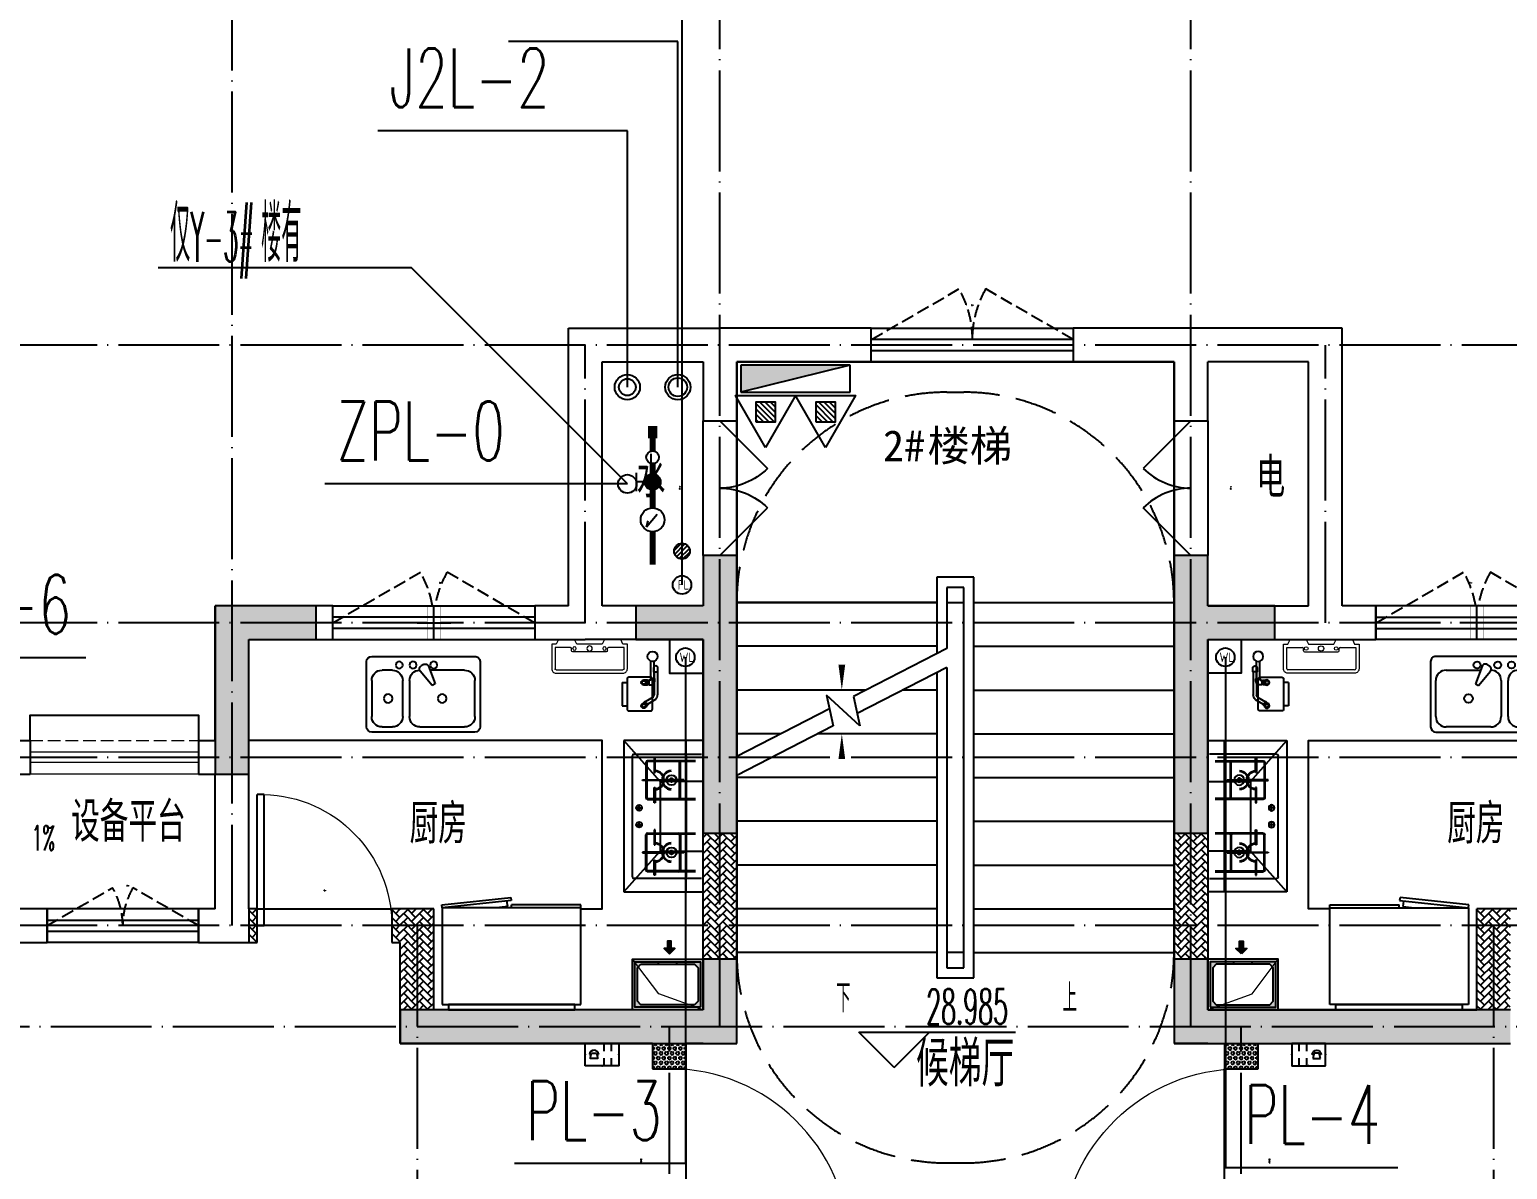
# Model space of a CAD drawing. Extents: x 27938 to 1507990, y 110129 to 923079.
# Drawn here: x 859913 to 868699, y 371475 to 378249 of the extents above; entities that cross this region are included whole.
import ezdxf
from ezdxf.enums import TextEntityAlignment as Align

# ---------------------------------------------------------------- set-up
doc = ezdxf.new("R2010")
doc.units = 0
doc.header["$LTSCALE"] = 1000
doc.header["$MEASUREMENT"] = 0
doc.linetypes.add('DASH', pattern=[0.35, 0.25, -0.1])
doc.linetypes.add('DOTE', pattern=[2.42, 2, -0.2, 0.02, -0.2])
for name, color, linetype in [('AH-FURNITURE', 1, 'Continuous'), ('COLUMN', 9, 'Continuous'), ('DIM_ELEV', 3, 'Continuous'), ('DIM_SYMB', 3, 'Continuous'), ('DIM_不分区喷淋', 6, 'Continuous'), ('DIM_不分区消火栓', 1, 'Continuous'), ('DIM_不分区给水', 3, 'Continuous'), ('DIM_污水', 2, 'Continuous'), ('DIM_管井排水', 5, 'Continuous'), ('DIM_给水', 3, 'Continuous'), ('DIM_餐饮排水', 31, 'Continuous'), ('DOTE', 1, 'Continuous'), ('EQUIP-安防', 3, 'Continuous'), ('EQUIP_地漏', 7, 'Continuous'), ('EQUIP_消火栓', 7, 'Continuous'), ('EQUIP_消防', 7, 'Continuous'), ('IP-bath&kitchen-JOHNSON', 4, 'Continuous'), ('LVTRY', 6, 'Continuous'), ('PIPE-不分区给水', 3, 'J'), ('PUB_HATCH', 8, 'Continuous'), ('PUB_TEXT', 4, 'Continuous'), ('STAIR', 2, 'Continuous'), ('VPIPE-不分区喷淋', 6, 'ZP'), ('VPIPE-不分区消火栓', 1, 'Continuous'), ('VPIPE-中水', 122, 'Continuous'), ('VPIPE-凝结', 150, 'N'), ('VPIPE-废水', 31, 'Continuous'), ('VPIPE-消防', 1, 'X1'), ('VPIPE-管井排水', 210, 'GF'), ('VPIPE-给水', 3, 'J1'), ('VPIPE-给水中', 72, 'J2'), ('VPIPE-餐饮排水', 41, 'P'), ('WALL', 9, 'Continuous'), ('WINDOW', 4, 'Continuous'), ('WINDOW_TEXT', 7, 'Continuous'), ('保温', 6, 'Continuous'), ('建筑-排气道', 9, 'Continuous'), ('机电标识类', 1, 'Continuous'), ('污水', 3, 'Continuous'), ('看线', 251, 'Continuous'), ('给水', 4, 'Continuous')]:
    doc.layers.add(name, color=color, linetype=linetype)
for name, color, linetype, lineweight in [('平面-排水沟', 86, 'Continuous', 15), ('平面-栏杆', 135, 'Continuous', 15), ('平面-看线', 45, 'Continuous', 15), ('平面-空调室内机', 176, 'Continuous', 9), ('平面-空调预留孔', 173, 'Continuous', 15), ('空调', 76, 'Continuous', 13), ('立面-洞口示意', 152, 'Continuous', 13)]:
    doc.layers.add(name, color=color, linetype=linetype, lineweight=lineweight)
doc.styles.add('_TCH_DIM', font='SIMPLEX.shx', dxfattribs={"width": 0.7, "bigfont": 'GBCBIG.shx'})
doc.styles.add('_TCH_DIM_T3', font='SIMPLEX.shx', dxfattribs={"width": 0.494118, "bigfont": 'GBCBIG.shx'})
doc.styles.add('_TCH_WINDOW', font='SIMPLEX.shx', dxfattribs={"width": 0.7, "height": 3.5, "bigfont": 'GBCBIG.shx'})
doc.styles.add('_TEL_DIM', font='SIMPLEX', dxfattribs={"width": 0.8, "height": 3.5, "bigfont": 'HZTXT'})
doc.styles.add('_TWT_SERIAL', font='SIMPLEX', dxfattribs={"width": 0.8, "height": 3.5, "bigfont": 'HZTXT'})
doc.styles.add('DIM_FONT', font='SIMPLEX.shx', dxfattribs={"width": 0.56})
doc.styles.get("Standard").update_dxf_attribs({"font": 'gbenor.shx', "bigfont": 'gbcbig.shx'})
doc.styles.add('黑体', font='simhei.ttf')
doc.linetypes.add('GF', pattern='A,3,-0.2,["GF",Standard,S=0.25,R=0,X=-0.1,Y=-0.115],-0.35', length=3.55)
doc.linetypes.add('J', pattern='A,3,-0.2,["J",Standard,S=0.25,R=0,X=-0.1,Y=-0.115],-0.2', length=3.4)
doc.linetypes.add('J1', pattern='A,3,-0.2,["J1",Standard,S=0.25,R=0,X=-0.1,Y=-0.115],-0.35', length=3.55)
doc.linetypes.add('J2', pattern='A,3,-0.2,["J2",Standard,S=0.25,R=0,X=-0.1,Y=-0.115],-0.35', length=3.55)
doc.linetypes.add('N', pattern='A,3,-0.2,["N",Standard,S=0.25,R=0,X=-0.1,Y=-0.115],-0.2', length=3.4)
doc.linetypes.add('P', pattern='A,3,-0.2,["P",Standard,S=0.25,R=0,X=-0.1,Y=-0.115],-0.2', length=3.4)
doc.linetypes.add('X1', pattern='A,3,-0.2,["X1",Standard,S=0.25,R=0,X=-0.1,Y=-0.115],-0.35', length=3.55)
doc.linetypes.add('ZP', pattern='A,3,-0.2,["ZP",Standard,S=0.25,R=0,X=-0.1,Y=-0.115],-0.35', length=3.55)
pattern_1 = [(45, (0, 0), (0, 47.4157523), [100.584, -33.528]), (135, (23.708, 23.708), (3e-15, 47.4157523), [100.584, -33.528])]
pattern_2 = [(90, (0, 0), (-16.49778, 1e-15), [9.525, -19.05]), (210, (0, 0), (8.24889, -14.2874966), [9.525, -19.05]), (150, (6e-16, 9.525), (-8.24889, -14.2874966), [9.525, -19.05])]

# ---------------------------------------------------------------- blocks, each defined once
blk = doc.blocks.new('GDGDGDSDA')
at = {"layer": 'DOTE', "color": 0, "linetype": 'DOTE', "ltscale": 0.3}
for p, q in [((452534.8, 370658.3), (452534.8, 376108.3)), ((455434.8, 370058.6), (455434.8, 376108.3)), ((458234.8, 370058.6), (458234.8, 376108.3)), ((471334.8, 374108.3), (417334.8, 374108.3)), ((454634.8, 372458.3), (454634.8, 374108.3)), ((459034.8, 372458.3), (459034.8, 374108.3)), ((471334.8, 372458.3), (417334.8, 372458.3)), ((471334.8, 371658.3), (417334.8, 371658.3)), ((471334.8, 370658.3), (417334.8, 370658.3)), ((453635, 370658.3), (453634.8, 359558.3)), ((460034.6, 370658.3), (460034.8, 359558.3)), ((417334.8, 370058.6), (471334.8, 370058.6)), ((455134.8, 368458.3), (455134.8, 370058.3)), ((458534.8, 368458.3), (458534.8, 370058.3))]:
    blk.add_line(p, q, dxfattribs=at)
blk = doc.blocks.new('rtyg7uyhg')
at = {"layer": 'LVTRY', "color": 0}
for p, q in [((193590.3, 45458.1), (193590.3, 45069.5)), ((194234.6, 45488.8), (193621, 45488.8)), ((193896.4, 45429.9), (193857.6, 45326.3)), ((193925.8, 45440.4), (193940.1, 45432.2)), ((194265.3, 45069.5), (194265.3, 45458.1)), ((193621, 45130.8), (193621, 45345.6)), ((193682.3, 45407), (193887.8, 45407)), ((193875.3, 45316), (193945.6, 45401.5)), ((194009.6, 45345.6), (194009.6, 45130.8)), ((194050.5, 45130.8), (194050.5, 45345.6)), ((194111.9, 45407), (194173.3, 45407)), ((194234.6, 45345.6), (194234.6, 45130.8)), ((193857.6, 45326.3), (193875.3, 45316)), ((193621, 45038.8), (194234.6, 45038.8)), ((193948.3, 45069.5), (193682.3, 45069.5)), ((194173.3, 45069.5), (194111.9, 45069.5))]:
    blk.add_line(p, q, dxfattribs=at)
for centre, radius in [((193866.4, 45437.7), 20.5), ((193989.2, 45437.7), 20.5), ((194071, 45437.7), 20.5), ((193815.3, 45238.2), 25.6), ((194137.5, 45238.2), 25.6)]:
    blk.add_circle(centre, radius, dxfattribs=at)
for centre, radius, start, end in [((193621, 45458.1), 30.7, 89.99999, 179.99999), ((193915.6, 45422.7), 20.5, 59.99999, 159.46231), ((193929.8, 45414.5), 20.5, 320.53767, 59.99999), ((194234.6, 45458.1), 30.7, 359.99999, 89.99999), ((193682.3, 45345.6), 61.4, 89.99999, 179.99999), ((193948.3, 45345.6), 61.4, 359.99999, 89.99999), ((194111.9, 45345.6), 61.4, 89.99999, 179.99999), ((194173.3, 45345.6), 61.4, 359.99999, 89.99999), ((193682.3, 45130.8), 61.4, 179.99999, 269.99999), ((193948.3, 45130.8), 61.4, 269.99999, 359.99999), ((194111.9, 45130.8), 61.4, 179.99999, 269.99999), ((194173.3, 45130.8), 61.4, 269.99999, 359.99999), ((193621, 45069.5), 30.7, 179.99999, 269.99999), ((194234.6, 45069.5), 30.7, 269.99999, 359.99999)]:
    blk.add_arc(centre, radius, start, end, dxfattribs=at)
at = {"layer": 'LVTRY', "color": 0, "style": 'DIM_FONT', "width": 0.8, "flags": 9}
for tag in ['YSIZE', 'XSIZE']:
    blk.add_attdef(tag, (193927.8, 45487.8), '', height=0.5, rotation=89.99999, dxfattribs=at)
blk = doc.blocks.new('A$C60D053AF')
at = {"layer": 'AH-FURNITURE', "color": 0}
for p, q in [((192.5, -71), (327.6, -71)), ((355.9, -82.7), (384.2, -129)), ((232.5, -90), (128.3, -90)), ((232.5, -110), (128.3, -110)), ((192.5, -91), (327.6, -91)), ((245, -129.5), (245, -122.5)), ((265, -129.5), (265, -122.5)), ((341.7, -96.9), (370, -143.2)), ((255, -281), (255, -251)), ((393, -281), (393, -251)), ((255, -281), (393, -281))]:
    blk.add_line(p, q, dxfattribs=at)
for points in [[(170, -68, 1), (170, -94), (192.5, -94), (192.5, -68)], [(268, -122.5), (268, -107, 0.414214), (248, -87), (232.5, -87), (232.5, -113), (242, -113), (242, -122.5)], [(234, -251), (414, -251, 0.414214), (424, -241), (424, -111, 0.414214), (414, -101), (234, -101, 0.414214), (224, -111), (224, -241, 0.414214)], [(242, -152, 1), (268, -152), (268, -129.5), (242, -129.5)], [(383.8, -161.2, 1), (402.2, -142.8), (386.3, -126.9), (367.9, -145.3)]]:
    blk.add_lwpolyline(points, format="xyb", close=True, dxfattribs=at)
for centre, radius in [((100, -100), 30), ((255, -152), 15), ((255, -152), 10), ((393, -152), 15), ((393, -152), 10)]:
    blk.add_circle(centre, radius, dxfattribs=at)
for radius in [40, 20]:
    blk.add_arc((327.6, -111), radius, 45, 90, dxfattribs=at)
blk = doc.blocks.new('A-Kitchen-7')
at = {"layer": 'LVTRY', "color": 0}
for p, q in [((-519, 780), (-7, 834)), ((-515, 756), (-519, 780)), ((-4, 811), (-515, 756)), ((-29, 767), (-35, 806)), ((-7, 834), (-4, 811)), ((515, 780), (0, 780)), ((0, 756), (0, 780)), ((515, 756), (515, 780)), ((515, 756), (-515, 756)), ((-515, 756), (-515, 40)), ((-486, 761), (-485, 756)), ((-29, 767), (-112, 756)), ((515, 40), (515, 756)), ((-515, 40), (515, 40))]:
    blk.add_line(p, q, dxfattribs=at)
blk.add_lwpolyline([(-469, 40), (-469, 0), (469, 0), (469, 40)], close=True, dxfattribs=at)
blk = doc.blocks.new('*U41')
h = blk.add_hatch(color=0)
h.set_gradient(color1=(0, 0, 255), rotation=180, tint=1)
h.paths.add_polyline_path([(0, 0), (-6.35, -6.35), (-6.35, -2.159), (-15, -2.159), (-15, 2.159), (-6.35, 2.159), (-6.35, 6.35)])
at = {"color": 0, "linetype": 'Continuous'}
blk.add_lwpolyline([(0, 0), (-6.35, -6.35), (-6.35, -2.159), (-15, -2.159), (-15, 2.159), (-6.35, 2.159), (-6.35, 6.35)], close=True, dxfattribs=at)
blk = doc.blocks.new('sgrsefv')
at = {"layer": 'PUB_HATCH'}
blk.add_hatch(color=0, dxfattribs=at).paths.add_polyline_path([(1112933.3, 840916.3), (1112933.3, 840646.3), (1113073.3, 840646.3), (1113073.3, 840661.3), (1112968.3, 840661.3), (1112948.3, 840681.3), (1112948.3, 840881.3), (1112968.3, 840901.3), (1113288.3, 840901.3), (1113308.3, 840881.3), (1113308.3, 840681.3), (1113288.3, 840661.3), (1113183.3, 840661.3), (1113183.3, 840646.3), (1113323.3, 840646.3), (1113323.3, 840916.3)])
at = {"layer": 'LVTRY', "color": 0}
for p, q in [((1113073.3, 840661.3), (1113073.3, 840646.3)), ((1113183.3, 840661.3), (1113183.3, 840646.3))]:
    blk.add_line(p, q, dxfattribs=at)
for points in [[(1112918.3, 840931.3), (1113338.3, 840931.3), (1113338.3, 840631.3), (1112918.3, 840631.3)], [(1112933.3, 840916.3), (1113323.3, 840916.3), (1113323.3, 840646.3), (1112933.3, 840646.3)], [(1113288.3, 840661.3), (1112968.3, 840661.3), (1112948.3, 840681.3), (1112948.3, 840881.3), (1112968.3, 840901.3), (1113288.3, 840901.3), (1113308.3, 840881.3), (1113308.3, 840681.3), (1113288.3, 840661.3)]]:
    blk.add_lwpolyline(points, close=True, dxfattribs=at)
at = {"layer": '立面-洞口示意', "color": 0}
blk.add_lwpolyline([(1112918.3, 840931.3), (1113181.8, 840837.4), (1113338.3, 840631.3)], dxfattribs=at)
at = {"layer": '建筑-排气道', "color": 8, "xscale": -5, "yscale": 5, "zscale": 5, "rotation": 270}
blk.add_blockref('*U41', (1113118.4, 840599), dxfattribs=at)
blk = doc.blocks.new('FRSDFDGDGDRGDR')
at = {"layer": '平面-空调预留孔', "color": 0}
for p, q in [((699618.9, 775447.8), (699746.3, 775447.8)), ((699746.3, 775447.8), (699746.3, 775355.4)), ((699612.3, 775044), (699612.3, 775441.2)), ((699719.9, 775342.2), (699719.9, 775143)), ((699726.5, 775348.8), (699739.7, 775348.8)), ((699726.5, 775136.4), (699739.7, 775136.4)), ((699746.3, 775129.8), (699746.3, 775037.4)), ((699746.3, 775037.4), (699618.9, 775037.4))]:
    blk.add_line(p, q, dxfattribs=at)
blk.add_lwpolyline([(699766.1, 775166.7), (699792.5, 775153.5), (699792.5, 775057.2), (699766.1, 775044), (699766.1, 775017.6), (699618.9, 775017.6, -0.414214), (699592.5, 775044), (699592.5, 775441.2, -0.414214), (699618.9, 775467.6), (699766.1, 775467.6), (699766.1, 775441.2), (699792.5, 775428), (699792.5, 775331.6), (699766.1, 775318.4)], format="xyb", close=True, dxfattribs=at)
for centre, radius in [((699739.7, 775331.6), 10.6), ((699739.7, 775243.2), 15.8), ((699739.7, 775153.5), 10.6)]:
    blk.add_circle(centre, radius, dxfattribs=at)
for centre, start, end in [((699618.9, 775441.2), 90, 180), ((699726.5, 775342.2), 90, 180), ((699739.7, 775355.4), 270, 360), ((699726.5, 775143), 180, 270), ((699739.7, 775129.8), 0, 90), ((699618.9, 775044), 180, 270)]:
    blk.add_arc(centre, 6.6, start, end, dxfattribs=at)
blk = doc.blocks.new('GDGDRGDRGRD')
at = {"layer": 'LVTRY', "color": 0}
for p, q in [((430080.5, 371515.4), (429864.6, 371758.3)), ((430334.8, 371758.3), (429864.6, 371758.3)), ((429864.6, 371758.3), (429864.6, 370858.3)), ((430234.8, 370858.3), (430234.8, 371758.3)), ((429914.8, 370948.3), (429914.8, 371668.3)), ((429924.8, 371678.3), (430324.8, 371678.3)), ((430045.1, 371658.3), (430045.1, 371568.3)), ((430049.6, 371658.3), (430045.1, 371658.3)), ((430049.6, 371568.3), (430049.6, 371658.3)), ((430234.8, 371668.3), (430234.8, 370948.3)), ((429994.8, 371628.3), (429994.8, 371418.3)), ((429999.8, 371628.3), (429999.8, 371418.3)), ((430289.8, 371638.3), (430004.8, 371638.3)), ((430289.8, 371633.3), (430004.8, 371633.3)), ((430045.1, 371568.3), (430049.6, 371568.3)), ((430194.8, 371418.3), (430194.8, 371628.3)), ((430199.8, 371418.3), (430199.8, 371628.3)), ((429974.8, 371525.6), (430102.3, 371525.6)), ((429974.8, 371521.1), (429974.8, 371525.6)), ((430102.3, 371521.1), (429974.8, 371521.1)), ((430045.1, 371388.3), (430045.1, 371478.3)), ((430045.1, 371478.3), (430049.6, 371478.3)), ((430049.6, 371478.3), (430049.6, 371388.3)), ((430334.8, 371515.4), (430080.5, 371515.4)), ((430080.5, 371515.4), (430080.5, 371100.3)), ((430219.8, 371525.6), (430092.3, 371525.6)), ((430092.3, 371525.6), (430092.3, 371521.1)), ((430092.3, 371521.1), (430219.8, 371521.1)), ((430102.3, 371525.6), (430102.3, 371521.1)), ((430219.8, 371521.1), (430219.8, 371525.6)), ((430234.8, 371100.3), (430234.8, 371515.4)), ((430004.8, 371413.3), (430289.8, 371413.3)), ((430004.8, 371408.3), (430289.8, 371408.3)), ((430049.6, 371388.3), (430045.1, 371388.3)), ((429935.4, 371358.3), (429974.2, 371358.3)), ((429954.8, 371338.9), (429954.8, 371377.7)), ((429935.4, 371258.3), (429974.2, 371258.3)), ((429954.8, 371238.9), (429954.8, 371277.7)), ((430004.8, 371208.3), (430289.8, 371208.3)), ((430045.1, 371228.3), (430045.1, 371138.3)), ((430049.6, 371228.3), (430045.1, 371228.3)), ((430049.6, 371138.3), (430049.6, 371228.3)), ((429994.8, 370988.3), (429994.8, 371198.3)), ((429999.8, 370988.3), (429999.8, 371198.3)), ((430004.8, 371203.3), (430289.8, 371203.3)), ((430045.1, 371138.3), (430049.6, 371138.3)), ((430194.8, 371198.3), (430194.8, 370988.3)), ((430199.8, 371198.3), (430199.8, 370988.3)), ((429864.6, 370858.3), (430080.5, 371100.3)), ((430102.3, 371095.6), (429974.8, 371095.6)), ((429974.8, 371095.6), (429974.8, 371091.1)), ((429974.8, 371091.1), (430102.3, 371091.1)), ((430045.1, 370958.3), (430045.1, 371048.3)), ((430045.1, 371048.3), (430049.6, 371048.3)), ((430049.6, 371048.3), (430049.6, 370958.3)), ((430080.5, 371100.3), (430334.8, 371100.3)), ((430092.3, 371091.1), (430092.3, 371095.6)), ((430092.3, 371095.6), (430219.8, 371095.6)), ((430219.8, 371091.1), (430092.3, 371091.1)), ((430102.3, 371091.1), (430102.3, 371095.6)), ((430219.8, 371095.6), (430219.8, 371091.1)), ((430289.8, 370983.3), (430004.8, 370983.3)), ((430289.8, 370978.3), (430004.8, 370978.3)), ((430049.6, 370958.3), (430045.1, 370958.3)), ((429864.6, 370858.3), (430334.8, 370858.3)), ((430324.8, 370938.3), (429924.8, 370938.3))]:
    blk.add_line(p, q, dxfattribs=at)
blk.add_lwpolyline([(429608.8, 370758.3), (429734.8, 370758.3), (429734.8, 371758.3), (427634.8, 371758.3)], dxfattribs=at)
for centre, radius in [((430147.3, 371523.3), 29.7), ((430147.3, 371523.3), 11.7), ((429954.8, 371358.3), 17), ((429954.8, 371258.3), 17), ((430147.3, 371093.3), 29.7), ((430147.3, 371093.3), 11.7)]:
    blk.add_circle(centre, radius, dxfattribs=at)
for centre, radius, start, end in [((429924.8, 371668.3), 10, 90, 180), ((430224.8, 371668.3), 10, 0, 90), ((430004.8, 371628.3), 10, 90, 180), ((430004.8, 371628.3), 5, 90, 180), ((430047.3, 371523.3), 56.7, 2.27424, 87.72576), ((430047.3, 371523.3), 52.2, 2.47041, 87.52959), ((430147.3, 371523.3), 56.7, 92.27424, 177.72576), ((430147.3, 371523.3), 52.2, 92.47041, 177.52959), ((430189.8, 371628.3), 10, 0, 90), ((430189.8, 371628.3), 5, 0, 90), ((430047.3, 371523.3), 56.7, 272.27424, 357.72576), ((430047.3, 371523.3), 52.2, 272.47041, 357.52959), ((430147.3, 371523.3), 56.7, 182.27424, 267.72576), ((430147.3, 371523.3), 52.2, 182.47041, 267.52959), ((430004.8, 371418.3), 10, 180, 270), ((430004.8, 371418.3), 5, 180, 270), ((430189.8, 371418.3), 5, 270, 0), ((430189.8, 371418.3), 10, 270, 0), ((430004.8, 371198.3), 10, 90, 180), ((430189.8, 371198.3), 10, 0, 90), ((430004.8, 371198.3), 5, 90, 180), ((430047.3, 371093.3), 56.7, 2.27424, 87.72576), ((430047.3, 371093.3), 52.2, 2.47041, 87.52959), ((430147.3, 371093.3), 56.7, 92.27424, 177.72576), ((430147.3, 371093.3), 52.2, 92.47041, 177.52959), ((430189.8, 371198.3), 5, 0, 90), ((430047.3, 371093.3), 56.7, 272.27424, 357.72576), ((430047.3, 371093.3), 52.2, 272.47041, 357.52959), ((430147.3, 371093.3), 56.7, 182.27424, 267.72576), ((430147.3, 371093.3), 52.2, 182.47041, 267.52959), ((429924.8, 370948.3), 10, 180, 270), ((430004.8, 370988.3), 10, 180, 270), ((430004.8, 370988.3), 5, 180, 270), ((430189.8, 370988.3), 5, 270, 0), ((430189.8, 370988.3), 10, 270, 0), ((430224.8, 370948.3), 10, 270, 0)]:
    blk.add_arc(centre, radius, start, end, dxfattribs=at)
at = {"color": 8, "xscale": -1, "rotation": 270}
blk.add_blockref('FRSDFDGDGDRGDR', (-345582.7, -327434.2), dxfattribs=at)
at = {"color": 8}
for name, p, rotation in [('A$C60D053AF', (430134.8, 372358.3), 270), ('sgrsefv', (1543253.1, 1211089.9), 180)]:
    blk.add_blockref(name, p, dxfattribs=dict(at, rotation=rotation))
at = {"color": 8, "xscale": -1}
blk.add_blockref('rtyg7uyhg', (622599.6, 326769.5), dxfattribs=at)
at = {"layer": 'LVTRY', "color": 8, "extrusion": (0, 0, -1), "xscale": -0.7999999999883585, "yscale": 0.7999999999883585, "zscale": -0.7999999999883585}
blk.add_blockref('A-Kitchen-7', (-429196.8, 370158.6), dxfattribs=at)
blk = doc.blocks.new('GFDGFSDFGD')
at = {"layer": 'PUB_HATCH'}
for points in [[(456616.6, 374623.7), (456616.6, 373473.7), (456816.6, 373473.7), (456816.6, 375123.7), (456616.6, 375123.7), (456616.6, 374823.7), (456216.6, 374823.7), (456216.6, 374623.7)], [(459616.6, 374623.7), (460016.6, 374623.7), (460016.6, 374823.7), (459616.6, 374823.7), (459616.6, 375123.7), (459416.6, 375123.7), (459416.6, 373473.7), (459616.6, 373473.7)], [(454316.5, 374823.7), (453716.6, 374823.7), (453716.6, 373823.7), (453916.6, 373823.7), (453916.6, 374623.7), (454316.5, 374623.7)], [(454816.4, 372423.2), (454816.6, 372224), (456816.6, 372224), (456816.6, 372724), (456616.6, 372724), (456616.6, 372424), (455016.6, 372424)], [(461416.8, 372423.2), (461216.6, 372424), (459616.6, 372424), (459616.6, 372724), (459416.6, 372724), (459416.6, 372224), (461416.6, 372224)]]:
    blk.add_hatch(color=256, dxfattribs=at).paths.add_polyline_path(points)
at = {"layer": 'COLUMN', "color": 6}
for p, q in [((456816.6, 375123.7), (456616.6, 375123.7)), ((456616.6, 375123.7), (456616.6, 374823.7)), ((456816.6, 373473.7), (456816.6, 375123.7)), ((459616.6, 375123.7), (459416.6, 375123.7)), ((459416.6, 375123.7), (459416.6, 373473.7)), ((459616.6, 374823.7), (459616.6, 375123.7)), ((454316.5, 374823.7), (453716.6, 374823.7)), ((453716.6, 374823.7), (453716.6, 373823.7)), ((454316.5, 374623.7), (454316.5, 374823.7)), ((456616.6, 374823.7), (456216.6, 374823.7)), ((456216.6, 374823.7), (456216.6, 374623.7)), ((460016.6, 374823.7), (459616.6, 374823.7)), ((460016.6, 374623.7), (460016.6, 374823.7)), ((453916.6, 373823.7), (453916.6, 374623.7)), ((453916.6, 374623.7), (454316.5, 374623.7)), ((456216.6, 374623.7), (456616.6, 374623.7)), ((456616.6, 374623.7), (456616.6, 373473.7)), ((459616.6, 374623.7), (460016.6, 374623.7)), ((459616.6, 373473.7), (459616.6, 374623.7)), ((453716.6, 373823.7), (453916.6, 373823.7)), ((456616.6, 373473.7), (456816.6, 373473.7)), ((459416.6, 373473.7), (459616.6, 373473.7)), ((456816.6, 372724), (456616.6, 372724)), ((456616.6, 372724), (456616.6, 372424)), ((456816.6, 372224), (456816.6, 372724)), ((459616.6, 372724), (459416.6, 372724)), ((459416.6, 372724), (459416.6, 372224)), ((459616.6, 372424), (459616.6, 372724)), ((455016.6, 372424), (454816.4, 372423.2)), ((454816.4, 372423.2), (454816.6, 372224)), ((456616.6, 372424), (455016.6, 372424)), ((461216.6, 372424), (459616.6, 372424)), ((461416.8, 372423.2), (461216.6, 372424)), ((454816.6, 372224), (456816.6, 372224)), ((459416.6, 372224), (461416.6, 372224))]:
    blk.add_line(p, q, dxfattribs=at)
blk = doc.blocks.new('GDFGDGRD')
at = {"layer": '保温', "linetype": 'ByBlock', "ltscale": 10}
h = blk.add_hatch(dxfattribs=at)
h.set_pattern_fill('AR-HBONE', color=251, scale=55)
h.set_pattern_definition(pattern_1)
h.paths.add_polyline_path([(431616.6, 372723.9), (431816.6, 372723.9), (431816.7, 373473.7), (431616.7, 373473.7)])
h = blk.add_hatch(dxfattribs=at)
h.set_pattern_fill('AR-HBONE', color=251, scale=55)
h.set_pattern_definition(pattern_1)
h.paths.add_polyline_path([(434616.6, 372723.9), (434416.6, 372723.9), (434416.5, 373473.7), (434616.5, 373473.7)])
h = blk.add_hatch(dxfattribs=at)
h.set_pattern_fill('AR-HBONE', color=251, scale=55)
h.set_pattern_definition(pattern_1)
h.paths.add_polyline_path([(430017.8, 372423.6), (430016.6, 373023.7), (429816.6, 373023.7), (429817.8, 372423.6)])
h = blk.add_hatch(dxfattribs=at)
h.set_pattern_fill('AR-HBONE', color=251, scale=55)
h.set_pattern_definition(pattern_1)
h.paths.add_polyline_path([(436215.3, 372423.6), (436216.6, 373023.7), (436416.6, 373023.7), (436415.3, 372423.6)])
h = blk.add_hatch(dxfattribs=at)
h.set_pattern_fill('AR-HBONE', color=251, scale=55)
h.set_pattern_definition(pattern_1)
h.paths.add_polyline_path([(436416.6, 372823.7), (436416.6, 373023.7), (436466.6, 373023.7), (436466.6, 372823.7)])
h = blk.add_hatch(dxfattribs=at)
h.set_pattern_fill('AR-HBONE', color=251, scale=55)
h.set_pattern_definition(pattern_1)
h.paths.add_polyline_path([(437266.6, 372823.7), (437266.6, 373023.7), (437316.6, 373023.7), (437316.6, 372823.7)])
at = {"layer": '保温', "linetype": 'Continuous', "ltscale": 10}
h = blk.add_hatch(dxfattribs=at)
h.set_pattern_fill('HEX', color=251, scale=10, angle=90, style=0)
h.set_pattern_definition(pattern_2)
h.paths.add_polyline_path([(431316.6, 372073.7), (431516.6, 372073.7), (431516.7, 372223.7), (431316.7, 372223.7)])
h = blk.add_hatch(dxfattribs=at)
h.set_pattern_fill('HEX', color=251, scale=10, angle=90, style=0)
h.set_pattern_definition(pattern_2)
h.paths.add_polyline_path([(434916.6, 372073.7), (434716.6, 372073.7), (434716.5, 372223.7), (434916.5, 372223.7)])
at = {"layer": '保温', "color": 251, "linetype": 'ByBlock', "ltscale": 10}
blk.add_line((437316.6, 373023.7), (437316.6, 372823.7), dxfattribs=at)
blk = doc.blocks.new('$TwtSys$00000434')
for p, q in [((-0.5, 0.5), (-0.5, -0.5)), ((-0.5, -0.5), (0.5, 0.5)), ((0.5, 0.5), (-0.5, 0.5)), ((0.5, -0.5), (0.5, 0.5)), ((-0.5, -0.5), (0.5, -0.5))]:
    blk.add_line(p, q)
blk.add_solid([(0.5, -0.5), (0.5, 0.5), (-0.5, -0.5)])
blk = doc.blocks.new('$TwtSys$00000546')
h = blk.add_hatch()
h.set_pattern_fill('ANSI31', color=1, scale=200, style=0)
h.set_pattern_definition([(45, (-38543.802, -6670.83), (-17.67767, 17.67767), [])])
h.paths.add_polyline_path([(-64.9, 173.7), (64.9, 173.7), (64.9, 43.9), (-64.9, 43.9)])
at = {"color": 1}
for points in [[(0, 343.6), (-198.4, 0), (198.4, 0)], [(-64.9, 173.7), (64.9, 173.7), (64.9, 43.9), (-64.9, 43.9)]]:
    blk.add_lwpolyline(points, close=True, dxfattribs=at)
blk = doc.blocks.new('A$C2705576B')
at = {"layer": '给水'}
h = blk.add_hatch(color=256, dxfattribs=at)
edge = h.paths.add_edge_path()
edge.add_arc((794.7, -1741.2), 47.2, 0, 360)
for p, q in [((740.3, -1645.4), (849, -1645.4)), ((794.7, -1741.2), (794.7, -1645.4)), ((601.1, -1768.1), (525.3, -1704.3)), ((525.3, -1704.3), (564, -1715))]:
    blk.add_line(p, q, dxfattribs=at)
at = {"layer": '给水', "const_width": 35.4}
for points in [[(499.1, -1741.2), (302.5, -1741.2)], [(903.5, -1741.2), (640.6, -1741.2)], [(1052.8, -1741.2), (978.5, -1741.2)]]:
    blk.add_lwpolyline(points, dxfattribs=at)
at = {"layer": '给水'}
for centre, radius in [((569.8, -1741.2), 70.8), ((794.7, -1741.2), 47.2), ((941, -1741.2), 37.5)]:
    blk.add_circle(centre, radius, dxfattribs=at)
blk = doc.blocks.new('$TwtSys$00000141')
at = {"color": 1}
for p, q in [((-47.1, 3.8), (-5, 45.9)), ((-47.1, 3.8), (-5, 45.9)), ((-43.6, -17.5), (17.5, 43.6)), ((-43.6, -17.5), (17.5, 43.6)), ((-33.2, -33.2), (33.2, 33.2)), ((-33.2, -33.2), (33.2, 33.2)), ((-16.2, -43.5), (43.8, 16.4)), ((-16.2, -43.5), (43.8, 16.4)), ((5.7, -46.1), (46.1, -5.7)), ((5.7, -46.1), (46.1, -5.7))]:
    blk.add_line(p, q, dxfattribs=at)
blk.add_circle((0, 0), 47, dxfattribs=at)
blk.add_circle((0, 0), 47, dxfattribs=at)
blk = doc.blocks.new('dongkong')
blk.add_wipeout([(-603756, 210771), (-603756, 210570.8), (-603836, 210570.8), (-603836, 210771)])
at = {"layer": '机电标识类', "color": 250, "linetype": 'DASH', "ltscale": 400}
for p, q in [((-603796, 210771), (-603796, 210570.8)), ((-603896, 210670.7), (-603696, 210670.7))]:
    blk.add_line(p, q, dxfattribs=at)
at = {"layer": '空调', "color": 6, "linetype": 'DASH', "const_width": 2}
blk.add_lwpolyline([(-603756, 210771), (-603756, 210570.8), (-603836, 210570.8), (-603836, 210771)], close=True, dxfattribs=at)
blk = doc.blocks.new('$equip$00002628')
at = {"linetype": 'Continuous'}
for p, q in [((-0.625, 0.415), (0.625, 0.415)), ((-0.625, -0.415), (-0.625, 0.415)), ((-0.472, 0.01), (-0.409, 0.01)), ((-0.446, -0.138), (-0.395, 0.058)), ((-0.395, 0.058), (-0.395, 0.058)), ((-0.395, 0.058), (-0.206, 0.058)), ((-0.206, 0.058), (-0.155, -0.138)), ((-0.191, 0.01), (-0.129, 0.01)), ((0.071, 0.129), (0.071, 0.415)), ((0.35, 0.129), (0.35, 0.415)), ((0.625, 0.415), (0.625, -0.415)), ((0.625, -0.415), (-0.625, -0.415)), ((-0.155, -0.138), (-0.446, -0.138)), ((0.071, -0.415), (0.071, -0.129)), ((0.35, -0.415), (0.35, -0.129))]:
    blk.add_line(p, q, dxfattribs=at)
at = {"const_width": 0.05}
blk.add_lwpolyline([(-0.625, 0.415), (0.625, 0.415), (0.625, -0.415), (-0.625, -0.415), (-0.625, 0.415), (0.625, 0.415)], dxfattribs=at)
at = {"linetype": 'Continuous'}
blk.add_arc((-0.3, -0.011), 0.173, 6.9897, 173.0103, dxfattribs=at)
for p in [(-0.625, 0), (0, 0.415), (0, -0.415), (0.625, 0)]:
    blk.add_point(p)
at = {"color": 7, "style": '_TEL_DIM', "flags": 1}
blk.add_attdef('A', text='', height=0.000025, dxfattribs=at).set_placement((0, 0), align=Align.MIDDLE_CENTER)
blk = doc.blocks.new('GHFHFHTFHCSDCS')
at = {"layer": 'EQUIP-安防', "yscale": 160, "zscale": 160}
for p, xscale in [((456016.6, 372157.3), 160), ((460216.6, 372157.3), -160)]:
    blk.add_blockref('$equip$00002628', p, dxfattribs=dict(at, xscale=xscale))
blk = doc.blocks.new('$DorLib2D$00000001')
for p, q in [((0.45, 0.975), (0.5, 0.975)), ((0.45, 0), (0.45, 0.975)), ((0.5, 0), (0.5, 0.975)), ((0.5, 0), (0.45, 0))]:
    blk.add_line(p, q)
at = {"lineweight": 13}
blk.add_arc((0.475, 0), 0.975, 91.46928, 180, dxfattribs=at)
blk = doc.blocks.new('$WINLIB2D$00000001')
at = {"color": 0}
for points in [[(-0.5, 0.5), (-0.5, -0.5)], [(-0.5, 0.5), (0.5, 0.5)], [(0.5, -0.5), (0.5, 0.5)], [(0.5, 0.1667), (-0.5, 0.1667)], [(0.5, -0.1667), (-0.5, -0.1667)], [(-0.5, -0.5), (0.5, -0.5)]]:
    blk.add_lwpolyline(points, dxfattribs=at)
blk = doc.blocks.new('$DorLib2D$00000116')
at = {"color": 0}
for p, q in [((-0.5, 0), (-0.146, 0.354)), ((0.5, 0), (0.146, 0.354))]:
    blk.add_line(p, q, dxfattribs=at)
for centre, start, end in [((-0.5, 0), 0, 45), ((0.5, 0), 135, 180)]:
    blk.add_arc(centre, 0.5, start, end, dxfattribs=at)

msp = doc.modelspace()

# ---------------------------------------------------------------- linework, layer by layer
at = {"layer": 'DIM_ELEV', "color": 8}
for p, q in [((865053.7, 372079.8), (864843.7, 372289.8)), ((864843.7, 372289.8), (865774.6, 372289.8)), ((865053.7, 372079.8), (865263.7, 372289.8))]:
    msp.add_line(p, q, dxfattribs=at)
at = {"layer": 'DIM_SYMB', "color": 8}
for points in [[(866091.6, 372633.7, 0, 0, 0), (866091.6, 375558.7, 0, 0, 0), (864741.6, 375558.7, 0, 0, 0), (864741.6, 374323.7, 0, 40, 0), (864741.6, 374473.7, 0, 0, 0)], [(864741.6, 372633.7, 0, 0, 0), (864741.6, 374063.7, 0, 40, 0), (864741.6, 373913.7, 0, 0, 0)]]:
    msp.add_lwpolyline(points, format="xyseb", dxfattribs=at)
at = {"layer": 'DIM_不分区喷淋'}
for p, q in [((862882.5, 375548.7), (861668.1, 375548.7)), ((863466.6, 375548.7), (862882.5, 375548.7))]:
    msp.add_line(p, q, dxfattribs=at)
at = {"layer": 'DIM_不分区消火栓'}
for p, q in [((863766.6, 378178.6), (862759.7, 378178.6)), ((863766.6, 376123.7), (863766.6, 378178.6))]:
    msp.add_line(p, q, dxfattribs=at)
at = {"layer": 'DIM_不分区给水'}
for p, q in [((862182.7, 376832.6), (860677.8, 376832.6)), ((863466.6, 375548.7), (862182.7, 376832.6))]:
    msp.add_line(p, q, dxfattribs=at)
at = {"layer": 'DIM_污水'}
msp.add_line((859211.4, 374517.6), (860247.2, 374517.6), dxfattribs=at)
at = {"layer": 'DIM_管井排水'}
msp.add_line((863791.6, 374948.7), (863791.6, 378710.4), dxfattribs=at)
at = {"layer": 'DIM_给水'}
for p, q in [((863466.6, 377647.1), (861983.3, 377647.1)), ((863466.6, 376123.7), (863466.6, 377647.1))]:
    msp.add_line(p, q, dxfattribs=at)
at = {"layer": 'DIM_餐饮排水'}
for p, q in [((863811.4, 374518.7), (863811.4, 371509.5)), ((867021.8, 374518.7), (867021.8, 371486.6)), ((863811.4, 371509.5), (862794.9, 371509.5)), ((867021.8, 371486.6), (868047.9, 371486.6))]:
    msp.add_line(p, q, dxfattribs=at)
at = {"layer": 'IP-bath&kitchen-JOHNSON', "color": 8}
for points in [[(863716.6, 374623.7), (863716.6, 374423.7), (863916.6, 374423.7)], [(867116.6, 374623.7), (867116.6, 374423.7), (866916.6, 374423.7)]]:
    msp.add_lwpolyline(points, dxfattribs=at)
at = {"layer": 'PIPE-不分区给水', "ltscale": 0.5, "const_width": 55}
msp.add_lwpolyline([(863616.6, 375818.7), (863616.6, 375893.7)], dxfattribs=at)
at = {"layer": 'STAIR', "color": 8}
for p, q in [((866716.6, 376273.7), (864116.6, 376273.7)), ((864116.6, 376273.7), (864116.6, 374843.7)), ((866716.6, 374843.7), (866716.6, 376273.7)), ((865526.6, 374993.7), (865306.6, 374993.7)), ((865306.6, 374993.7), (865306.6, 374539.9)), ((865526.6, 372613.7), (865526.6, 374993.7)), ((865466.6, 374933.7), (865366.6, 374933.7)), ((865366.6, 374933.7), (865366.6, 374570.7)), ((865466.6, 372673.7), (865466.6, 374933.7)), ((864116.6, 374843.7), (864116.6, 373929.2)), ((865306.6, 374843.7), (864116.6, 374843.7)), ((864116.6, 374843.7), (865306.6, 374843.7)), ((865366.6, 374843.7), (865366.6, 374570.7)), ((865366.6, 374843.7), (865466.6, 374843.7)), ((865466.6, 372763.7), (865466.6, 374843.7)), ((865526.6, 374843.7), (866716.6, 374843.7)), ((865526.6, 374843.7), (866716.6, 374843.7)), ((866716.6, 372763.7), (866716.6, 374843.7)), ((865306.6, 374583.7), (864116.6, 374583.7)), ((865366.6, 374570.7), (864810.6, 374285.3)), ((865526.6, 374583.7), (866716.6, 374583.7)), ((865366.6, 374458.3), (864832.4, 374184.1)), ((865366.6, 374458.3), (865366.6, 372763.7)), ((865366.6, 374458.3), (865366.6, 372673.7)), ((865306.6, 374427.5), (865306.6, 372613.7)), ((864885.4, 374323.7), (864116.6, 374323.7)), ((864848.2, 374110.9), (864651, 374293.8)), ((864651, 374293.8), (864690.3, 374111.2)), ((864810.6, 374285.3), (864848.2, 374110.9)), ((865306.6, 374323.7), (865104.4, 374323.7)), ((865526.6, 374323.7), (866716.6, 374323.7)), ((864668.5, 374212.4), (864116.6, 373929.2)), ((864690.3, 374111.2), (864116.6, 373816.8)), ((864378.8, 374063.7), (864116.6, 374063.7)), ((865306.6, 374063.7), (864597.8, 374063.7)), ((865526.6, 374063.7), (866716.6, 374063.7)), ((864116.6, 373816.8), (864116.6, 372763.7)), ((865306.6, 373803.7), (864116.6, 373803.7)), ((865526.6, 373803.7), (866716.6, 373803.7)), ((865306.6, 373543.7), (864116.6, 373543.7)), ((865526.6, 373543.7), (866716.6, 373543.7)), ((865306.6, 373283.7), (864116.6, 373283.7)), ((865526.6, 373283.7), (866716.6, 373283.7)), ((865306.6, 373023.7), (864116.6, 373023.7)), ((865526.6, 373023.7), (866716.6, 373023.7)), ((865306.6, 372763.7), (864116.6, 372763.7)), ((865466.6, 372763.7), (865366.6, 372763.7)), ((865526.6, 372763.7), (866716.6, 372763.7)), ((865306.6, 372613.7), (865526.6, 372613.7)), ((865366.6, 372673.7), (865466.6, 372673.7))]:
    msp.add_line(p, q, dxfattribs=at)
at = {"layer": 'STAIR', "color": 8, "linetype": 'DASH'}
for points in [[(864116.6, 374843.7, -0.414214), (865366.6, 376093.7), (865466.6, 376093.7, -0.414214), (866716.6, 374843.7)], [(864116.6, 372763.7, 0.414214), (865366.6, 371513.7), (865466.6, 371513.7, 0.414214), (866716.6, 372763.7)]]:
    msp.add_lwpolyline(points, format="xyb", dxfattribs=at)
at = {"layer": 'VPIPE-不分区喷淋'}
msp.add_circle((863466.6, 375548.7), 55, dxfattribs=at)
at = {"layer": 'VPIPE-不分区消火栓'}
msp.add_circle((863766.6, 376123.7), 55, dxfattribs=at)
at = {"layer": 'VPIPE-中水', "color": 8, "linetype": 'Continuous'}
for centre in [(863811.4, 374518.7), (867021.8, 374518.7)]:
    msp.add_circle(centre, 55, dxfattribs=at)
at = {"layer": 'VPIPE-凝结', "color": 8}
msp.add_line((863791.6, 375003.7), (863791.6, 375101.7), dxfattribs=at)
at = {"layer": 'VPIPE-废水', "color": 8}
msp.add_circle((863791.6, 374948.7), 55, dxfattribs=at)
at = {"layer": 'VPIPE-消防', "color": 8, "linetype": 'Continuous'}
msp.add_circle((863766.6, 376123.7), 75, dxfattribs=at)
at = {"layer": 'VPIPE-管井排水'}
msp.add_circle((863791.6, 374948.7), 55, dxfattribs=at)
at = {"layer": 'VPIPE-给水', "color": 8, "linetype": 'Continuous'}
msp.add_circle((863466.6, 376123.7), 75, dxfattribs=at)
at = {"layer": 'VPIPE-给水中'}
msp.add_circle((863466.6, 376123.7), 50, dxfattribs=at)
at = {"layer": 'VPIPE-餐饮排水'}
for centre in [(863811.4, 374518.7), (867021.8, 374518.7)]:
    msp.add_circle(centre, 55, dxfattribs=at)
at = {"layer": 'WALL', "color": 8}
for p, q in [((863116.6, 374823.7), (863116.6, 376473.7)), ((863116.6, 376473.7), (864016.6, 376473.7)), ((864916.6, 376473.7), (864016.6, 376473.7)), ((864916.6, 376273.7), (864916.6, 376473.7)), ((866816.6, 376473.7), (866116.6, 376473.7)), ((866116.6, 376473.7), (866116.6, 376273.7)), ((867716.6, 376473.7), (866816.6, 376473.7)), ((867716.6, 374823.7), (867716.6, 376473.7)), ((863316.6, 374823.7), (863316.6, 376273.7)), ((863316.6, 376273.7), (863916.6, 376273.7)), ((863916.6, 376273.7), (863916.6, 375923.7)), ((864116.6, 376273.7), (864916.6, 376273.7)), ((864116.6, 375923.7), (864116.6, 376273.7)), ((866116.6, 376273.7), (866716.6, 376273.7)), ((866716.6, 376273.7), (866716.6, 375923.7)), ((867516.6, 376273.7), (866916.6, 376273.7)), ((866916.6, 375923.7), (866916.6, 376273.7)), ((867516.6, 374823.7), (867516.6, 376273.7)), ((863916.6, 375923.7), (864116.6, 375923.7)), ((866716.6, 375923.7), (866916.6, 375923.7)), ((864116.6, 375123.7), (863916.6, 375123.7)), ((863916.6, 375123.7), (863916.6, 374823.7)), ((864116.6, 374723.7), (864116.6, 375123.7)), ((866916.6, 375123.7), (866716.6, 375123.7)), ((866716.6, 375123.7), (866716.6, 374723.7)), ((866916.6, 374823.7), (866916.6, 375123.7)), ((861016.6, 374023.7), (861016.6, 374823.7)), ((861716.6, 374823.7), (861016.6, 374823.7)), ((861716.6, 374623.7), (861716.6, 374823.7)), ((863116.6, 374823.7), (862916.6, 374823.7)), ((862916.6, 374823.7), (862916.6, 374623.7)), ((863916.6, 374823.7), (863316.6, 374823.7)), ((866916.6, 374823.7), (867516.6, 374823.7)), ((867916.6, 374823.7), (867716.6, 374823.7)), ((867916.6, 374623.7), (867916.6, 374823.7)), ((864116.6, 372323.7), (864116.6, 374723.7)), ((866716.6, 374723.7), (866716.6, 372324)), ((861216.6, 373923.7), (861216.6, 374623.7)), ((861216.6, 374623.7), (861716.6, 374623.7)), ((862916.6, 374623.7), (863216.6, 374623.7)), ((863916.6, 374623.7), (863216.6, 374623.7)), ((863916.6, 372423.7), (863916.6, 374623.7)), ((866916.6, 374623.7), (867616.6, 374623.7)), ((866916.6, 374623.7), (866916.6, 372423.9)), ((867616.6, 374623.7), (867916.6, 374623.7)), ((859316.6, 374023.7), (859916.6, 374023.7)), ((859916.6, 374023.7), (859916.6, 373823.7)), ((860916.6, 374023.7), (861016.6, 374023.7)), ((860916.6, 374023.7), (860916.6, 373823.7)), ((861216.6, 373023.7), (861216.6, 373923.7)), ((859516.6, 373823.7), (859916.6, 373823.7)), ((860916.6, 373823.7), (861016.6, 373823.7)), ((861016.6, 373023.7), (861016.6, 373823.7)), ((860016.6, 373023.7), (859416.6, 373023.7)), ((860016.6, 372823.7), (860016.6, 373023.7)), ((861016.6, 373023.7), (860916.6, 373023.7)), ((860916.6, 373023.7), (860916.6, 372823.7)), ((861266.6, 373023.7), (861216.6, 373023.7)), ((861266.6, 372823.7), (861266.6, 373023.7)), ((862316.6, 373023.7), (862066.6, 373023.7)), ((862066.6, 373023.7), (862066.6, 372823.7)), ((862316.6, 372423.7), (862316.6, 373023.7)), ((868766.6, 373023.7), (868516.6, 373023.7)), ((868516.6, 372423.7), (868516.6, 373023.7)), ((859516.6, 372823.7), (860016.6, 372823.7)), ((860916.6, 372823.7), (861116.6, 372823.7)), ((861116.6, 372823.7), (861266.6, 372823.7)), ((862066.6, 372823.7), (862116.6, 372823.7)), ((862116.6, 372223.7), (862116.6, 372823.7)), ((863716.6, 372423.7), (862316.6, 372423.7)), ((863916.6, 372423.7), (863716.6, 372423.7)), ((866916.6, 372423.9), (867116.7, 372423.7)), ((867116.6, 372423.7), (868516.6, 372423.7)), ((864116.6, 372223.7), (864116.6, 372323.7)), ((866716.6, 372324), (866716.6, 372224)), ((863616.6, 372223.7), (862116.6, 372223.7)), ((863616.6, 372223.7), (863616.6, 372073.7)), ((863816.6, 372073.7), (863816.6, 372223.7)), ((863916.6, 372223.7), (863816.6, 372223.7)), ((863916.6, 372223.7), (863916.6, 372223.7)), ((863916.6, 372223.7), (864116.6, 372223.7)), ((866916.6, 372224), (866716.6, 372224)), ((866916.6, 372223.9), (866916.6, 372224)), ((866916.6, 372223.9), (867016.6, 372223.8)), ((867016.6, 372223.8), (867016.6, 372073.7)), ((867216.6, 372073.7), (867216.6, 372223.7)), ((867216.6, 372223.7), (868716.6, 372223.7)), ((863616.6, 372073.7), (863816.6, 372073.7)), ((867016.6, 372073.7), (867216.6, 372073.7))]:
    msp.add_line(p, q, dxfattribs=at)
at = {"layer": 'WINDOW', "color": 8}
for p, q in [((863916.6, 375123.7), (863916.6, 375923.7)), ((864116.6, 375123.7), (864116.6, 375923.7)), ((866716.6, 375923.7), (866716.6, 375123.7)), ((866916.6, 375923.7), (866916.6, 375123.7)), ((861266.6, 373023.7), (862066.6, 373023.7)), ((863816.6, 370973.7), (863816.6, 372073.7)), ((867016.6, 370973.7), (867016.6, 372073.7))]:
    msp.add_line(p, q, dxfattribs=at)
at = {"layer": 'WINDOW', "color": 8, "linetype": 'DASH', "ltscale": 0.3}
for points in [[(864918.4, 376407.1), (865438, 376707.1, -0.131652), (865518.4, 376407.1)], [(866116.6, 376407.1), (865597, 376707.1, 0.131652), (865516.6, 376407.1)], [(861716.6, 374723.7), (862236.2, 375023.7, -0.131652), (862316.6, 374723.7)], [(862914.7, 374723.7), (862395.1, 375023.7, 0.131652), (862314.7, 374723.7)], [(867918.4, 374723.7), (868438, 375023.7, -0.131652), (868518.4, 374723.7)], [(869116.6, 374723.7), (868597, 375023.7, 0.131652), (868516.6, 374723.7)], [(860016.6, 372923.7), (860406.3, 373148.7, -0.131605), (860466.6, 372923.7)], [(860916.6, 372923.7), (860526.8, 373148.7, 0.131605), (860466.6, 372923.7)]]:
    msp.add_lwpolyline(points, format="xyb", dxfattribs=at)
at = {"layer": '平面-栏杆', "color": 8}
for points in [[(860916.6, 373953.9), (859916.6, 373954)], [(860916.6, 373893.9), (859916.6, 373894)]]:
    msp.add_lwpolyline(points, dxfattribs=at)
at = {"layer": '平面-看线', "color": 8, "linetype": 'DASH', "ltscale": 0.3}
msp.add_lwpolyline([(859916.6, 374023.7), (860916.6, 374023.7)], dxfattribs=at)
at = {"layer": '平面-看线', "color": 8}
msp.add_lwpolyline([(860916.6, 373823.7), (859916.6, 373823.7)], dxfattribs=at)
at = {"layer": '看线', "color": 8, "ltscale": 0.5}
msp.add_lwpolyline([(859916.6, 374023.7), (859916.6, 374173.7), (860916.6, 374173.7), (860916.6, 374023.7)], dxfattribs=at)

# ---------------------------------------------------------------- block references
at = {"color": 8}
for name, p in [('GFDGFSDFGD', (407300, 0)), ('GDGDRGDRGRD', (433581.8, 2265.4)), ('GHFHFHTFHCSDCS', (407300, 0))]:
    msp.add_blockref(name, p, dxfattribs=at)
at = {"color": 8, "xscale": -1}
for name, p in [('GDGDRGDRGRD', (1297251.4, 2265.4)), ('GDFGDGRD', (1298533.2, 0))]:
    msp.add_blockref(name, p, dxfattribs=at)
at = {"layer": 'DOTE', "color": 169}
msp.add_blockref('GDGDGDSDA', (408581.8, 2265.4), dxfattribs=at)
at = {"layer": 'EQUIP_地漏', "color": 8}
msp.add_blockref('$TwtSys$00000141', (863791.6, 375148.7), dxfattribs=at)
at = {"layer": 'EQUIP_消火栓', "color": 8, "xscale": 650, "yscale": 160, "zscale": 700, "rotation": 180}
msp.add_blockref('$TwtSys$00000434', (864466.6, 376173.7), dxfattribs=at)
at = {"layer": 'EQUIP_消防', "color": 8, "xscale": -0.9, "yscale": 0.9, "zscale": 0.9, "rotation": 180}
for p in [(864288, 376073.7), (864645.1, 376073.7)]:
    msp.add_blockref('$TwtSys$00000546', p, dxfattribs=at)
at = {"layer": 'WINDOW', "color": 8}
ref = msp.add_blockref('$WINLIB2D$00000001', (865516.6, 376373.7), dxfattribs=dict(at, xscale=1200, yscale=-200, zscale=1200))
ref.add_attrib('A', 'C1214', (865512.2, 376609.1), dxfattribs={"layer": 'WINDOW_TEXT', "color": 8, "ltscale": 0.5, "height": 4.25, "style": '_TCH_WINDOW', "width": 0.494118})
ref = msp.add_blockref('$DorLib2D$00000116', (864016.6, 375523.7), dxfattribs=dict(at, xscale=800, yscale=-800, zscale=800, rotation=89.99999999025357))
ref.add_attrib('A', 'BFM0818', (863781.2, 375517.1), dxfattribs={"layer": 'WINDOW_TEXT', "color": 8, "ltscale": 0.5, "height": 4.25, "rotation": 90, "style": '_TCH_WINDOW', "width": 0.494118})
ref = msp.add_blockref('$DorLib2D$00000116', (866816.6, 375523.7), dxfattribs=dict(at, xscale=-800, yscale=-800, zscale=-800, rotation=270.0000100699408))
ref.add_attrib('A', 'BFM0818', (867056.2, 375517.1), dxfattribs={"layer": 'WINDOW_TEXT', "color": 8, "ltscale": 0.5, "height": 4.25, "rotation": 90.00001, "style": '_TCH_WINDOW', "width": 0.494118})
ref = msp.add_blockref('$DorLib2D$00000001', (861666.6, 372923.7), dxfattribs=dict(at, xscale=-800, yscale=800, zscale=-800, rotation=6.06372912622234e-10))
ref.add_attrib('A', 'M0822', (861661.7, 373129.8), dxfattribs={"layer": 'WINDOW_TEXT', "color": 8, "ltscale": 0.5, "height": 4.25, "style": '_TCH_WINDOW', "width": 0.494118})
ref = msp.add_blockref('$WINLIB2D$00000001', (860466.6, 372923.7), dxfattribs=dict(at, xscale=-900, yscale=-200, zscale=-900, rotation=2.464015854641344e-09))
ref.add_attrib('A', 'C0914', (860491.2, 373159.1), dxfattribs={"layer": 'WINDOW_TEXT', "color": 8, "ltscale": 0.5, "height": 4.25, "rotation": 0, "style": '_TCH_WINDOW', "width": 0.494118})
ref = msp.add_blockref('$DorLib2D$00000001', (863716.6, 371523.7), dxfattribs=dict(at, xscale=-1100, yscale=-1100, zscale=-1100, rotation=90.00000000947153))
ref.add_attrib('A', 'YFDM1122', (863551.7, 371513.3), dxfattribs={"layer": 'WINDOW_TEXT', "color": 8, "ltscale": 0.5, "height": 5.95, "rotation": 90, "style": '_TCH_WINDOW', "width": 0.494118})
ref = msp.add_blockref('$DorLib2D$00000001', (867116.6, 371523.7), dxfattribs=dict(at, xscale=-1100, yscale=1100, zscale=-1100, rotation=89.99999999052845))
ref.add_attrib('A', 'YFDM1122', (867287.4, 371513.3), dxfattribs={"layer": 'WINDOW_TEXT', "color": 8, "ltscale": 0.5, "height": 5.95, "rotation": 90, "style": '_TCH_WINDOW', "width": 0.494118})
at = {"layer": '污水', "color": 8, "rotation": 90.00000000010901}
msp.add_blockref('A$C2705576B', (861875.4, 374765.9), dxfattribs=at)

# ---------------------------------------------------------------- texts
at = {"layer": 'DIM_ELEV', "color": 7, "style": '_TCH_DIM', "width": 0.494118}
msp.add_text('28.985', height=208.25, dxfattribs=at).set_placement((865244, 372338.8))
at = {"layer": 'DIM_SYMB', "color": 7, "style": '_TCH_DIM', "width": 0.7}
for s, p in [('下', (864708.3, 372408.7)), ('上', (866055.1, 372408.7))]:
    msp.add_text(s, height=168.8, dxfattribs=at).set_placement(p)
at = {"layer": 'DIM_不分区喷淋', "color": 7, "style": '_TWT_SERIAL', "width": 0.64}
msp.add_text('ZPL-0', height=350, dxfattribs=at).set_placement((861738.1, 375688.7))
at = {"layer": 'DIM_不分区给水', "color": 7, "style": '_TCH_DIM_T3'}
for s, height, width, p in [('仅', 337.6, 0.494118, (860747.8, 376867.6)), ('Y-3#', 297.5, 0.348789, (860869.2, 376867.6)), ('楼有', 337.59, 0.494118, (861289.2, 376867.6))]:
    msp.add_text(s, height=height, dxfattribs=dict(at, width=width)).set_placement(p)
at = {"layer": 'DIM_污水', "color": 7, "style": '_TWT_SERIAL', "width": 0.64}
msp.add_text('WL-6', height=350, dxfattribs=at).set_placement((859323.9, 374657.6))
at = {"layer": 'DIM_给水', "color": 7, "style": '_TWT_SERIAL', "width": 0.64}
msp.add_text('J2L-2', height=350, dxfattribs=at).set_placement((862053.3, 377787.1))
at = {"layer": 'DIM_餐饮排水', "color": 7, "style": '_TWT_SERIAL', "width": 0.64}
for s, p in [('PL-3', (862864.9, 371649.5)), ('PL-4', (867135.3, 371626.6))]:
    msp.add_text(s, height=350, dxfattribs=at).set_placement(p)
at = {"layer": 'PUB_TEXT', "color": 8, "style": '黑体'}
for s, p in [('2#', (864986.6, 375683.8)), ('楼梯', (865251.3, 375683.8))]:
    msp.add_text(s, height=184.01, dxfattribs=at).set_placement(p)
at = {"layer": 'PUB_TEXT', "color": 8}
for s, height, p in [('水', 236.3, (863521.8, 375468.5)), ('电', 236.3, (867207, 375468.5)), ('FL', 56, (863765.9, 374920.7)), ('WL', 56, (863776.4, 374490.7)), ('WL', 56, (866986.8, 374490.7)), ('设备平台', 236.31, (860160, 373422.7)), ('厨房', 236.31, (862172.1, 373411.4)), ('厨房', 236.31, (868340.5, 373411.4)), ('候梯厅', 270.07, (865182.8, 371968.1))]:
    msp.add_text(s, height=height, dxfattribs=at).set_placement(p)
at = {"layer": '平面-排水沟', "color": 7, "style": '_TCH_DIM', "width": 0.494118}
msp.add_text('1%', height=148.75, dxfattribs=at).set_placement((859926.2, 373370.6))

# ---------------------------------------------------------------- next in the draw order: block references
at = {"layer": '平面-空调室内机', "color": 8, "ltscale": 0.3, "xscale": -1, "rotation": 180}
msp.add_blockref('dongkong', (1466112.6, 585394.5), dxfattribs=at)
at = {"layer": '平面-空调室内机', "color": 8, "ltscale": 0.3, "rotation": 180}
msp.add_blockref('dongkong', (264720.5, 585394.5), dxfattribs=at)

# ---------------------------------------------------------------- next in the draw order: block references
at = {"layer": 'WINDOW', "color": 8}
ref = msp.add_blockref('$WINLIB2D$00000001', (862316.6, 374723.7), dxfattribs=dict(at, xscale=-1200, yscale=200, zscale=-1200, rotation=179.9999999963314))
ref.add_attrib('A', 'C1214', (862349, 374959.1), dxfattribs={"layer": 'WINDOW_TEXT', "color": 8, "ltscale": 0.5, "height": 4.25, "rotation": 360, "style": '_TCH_WINDOW', "width": 0.494118})
ref = msp.add_blockref('$WINLIB2D$00000001', (868516.6, 374723.7), dxfattribs=dict(at, xscale=-1200, yscale=-200, zscale=-1200, rotation=3.668558618752198e-09))
ref.add_attrib('A', 'C1214', (868475.3, 374959.1), dxfattribs={"layer": 'WINDOW_TEXT', "color": 8, "ltscale": 0.5, "height": 4.25, "rotation": 0, "style": '_TCH_WINDOW', "width": 0.494118})

doc.saveas('drawing.dxf')
